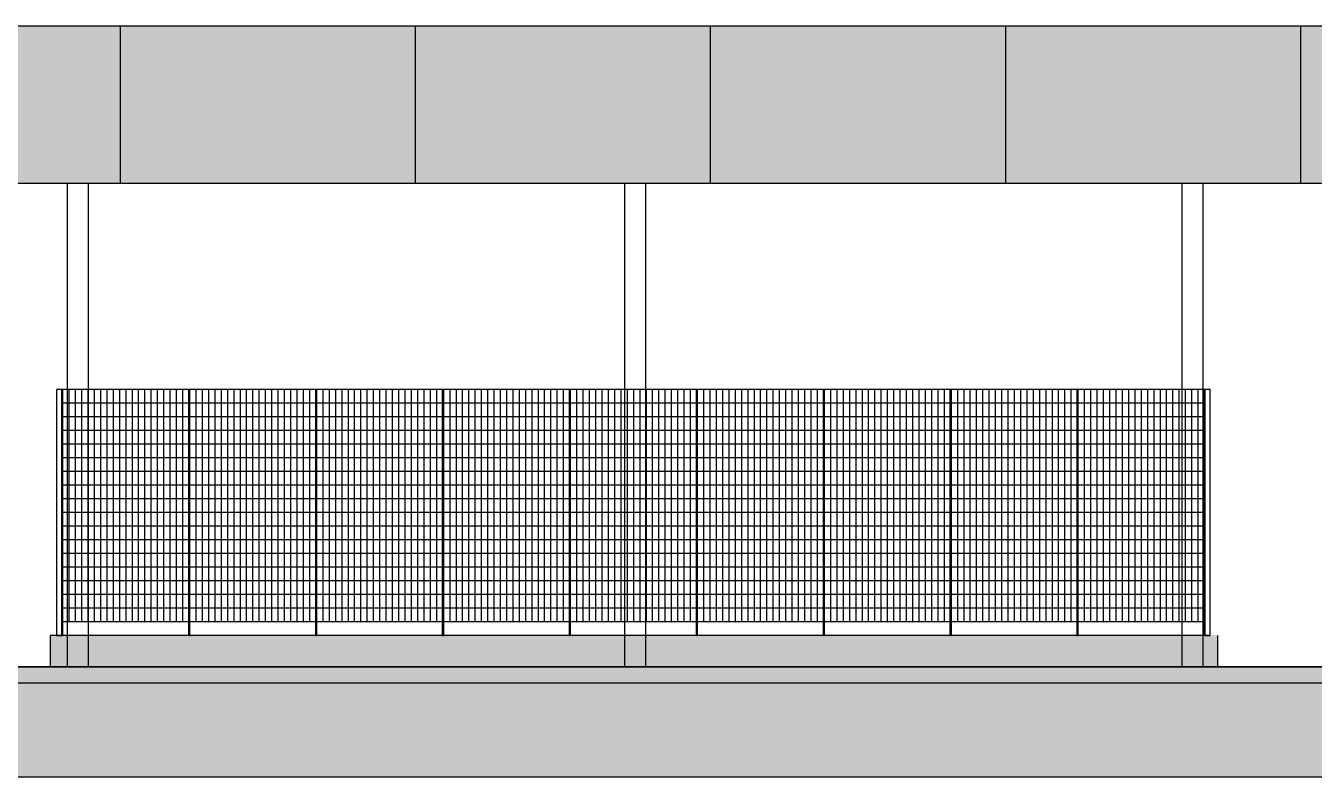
# Model space of a CAD drawing. Header units: inches. Extents: x -309 to 190, y -1585 to -1350.
# Drawn here: x -55.48 to -43.23, y -1439.56 to -1432.41 of the extents above; entities that cross this region are included whole.
import ezdxf

# ---------------------------------------------------------------- set-up
doc = ezdxf.new("R2010")
doc.units = ezdxf.units.IN
doc.header["$MEASUREMENT"] = 0
doc.linetypes.add('HIDDEN', pattern=[0.375, 0.25, -0.125])
doc.layers.get('0').update_dxf_attribs({"color": 9, "linetype": 'CONTINUOUS'})
for name, color, linetype in [('0.50', 9, 'CONTINUOUS'), ('CARP', 9, 'CONTINUOUS'), ('color gris', 9, 'CONTINUOUS'), ('COLOR MURO MUNI', 9, 'CONTINUOUS'), ('condensador', 9, 'HIDDEN'), ('referencias', 9, 'CONTINUOUS')]:
    doc.layers.add(name, color=color, linetype=linetype)

msp = doc.modelspace()

# ---------------------------------------------------------------- hatches: boundary and pattern name
at = {"layer": '0.50'}
h = msp.add_hatch(dxfattribs=at)
h.set_pattern_fill('ANSI36', color=256, scale=0.4)
h.set_pattern_definition([(45, (541.309815, -1004.905053), (0.0265165043, 0.0972271824), [0.125, -0.025, 0, -0.025])])
edge = h.paths.add_edge_path()
edge.add_line((33.623, -1438.659), (37.603, -1438.659))
edge.add_line((37.603, -1438.659), (37.603, -1438.759))
edge.add_arc((41.603, -1637.249), 198.531, 88.84553, 91.15447, ccw=False)
edge.add_line((45.603, -1438.759), (45.603, -1439.559))
edge.add_line((45.603, -1439.559), (33.623, -1439.559))
edge.add_line((33.623, -1439.559), (33.623, -1438.659))
edge = h.paths.add_edge_path()
edge.add_arc((-74.397, -1608.438), 169.727, 88.64957, 91.35043, ccw=False)
edge.add_line((-70.397, -1438.759), (-70.397, -1438.659))
edge.add_line((-70.397, -1438.659), (33.623, -1438.659))
edge.add_line((33.623, -1438.659), (33.623, -1439.559))
edge.add_line((33.623, -1439.559), (-70.397, -1439.559))
edge.add_line((-70.397, -1439.559), (-78.397, -1439.559))
edge.add_line((-78.397, -1439.559), (-78.397, -1438.759))
at = {"layer": 'color gris', "linetype": 'Continuous'}
h = msp.add_hatch(color=256, dxfattribs=at)
h.dxf.hatch_style = 1
h.paths.add_polyline_path([(-44.147, -1438.209), (-44.147, -1438.509), (-55.247, -1438.509), (-55.247, -1438.209)])
at = {"layer": 'color gris'}
msp.add_hatch(color=256, dxfattribs=at).paths.add_polyline_path([(-32.287, -1438.509), (-66.397, -1438.509), (-66.397, -1438.659), (-32.287, -1438.659)])
at = {"layer": 'referencias', "linetype": 'Continuous', "lineweight": 5}
h = msp.add_hatch(color=256, dxfattribs=at)
h.dxf.hatch_style = 1
h.paths.add_polyline_path([(-32.257, -1432.409), (-62.155, -1432.409), (-62.157, -1438.509), (-60.186, -1438.509), (-60.186, -1433.909), (-32.257, -1433.909)])

# ---------------------------------------------------------------- linework, layer by layer
at = {"linetype": 'Continuous'}
for p, q in [((-50.308, -1435.869), (-55.136, -1435.869)), ((-53.929, -1435.869), (-55.136, -1435.869)), ((-55.136, -1435.869), (-55.136, -1438.079)), ((-55.136, -1435.869), (-55.136, -1438.079)), ((-55.136, -1438.079), (-55.136, -1435.869)), ((-55.129, -1435.869), (-55.129, -1438.079)), ((-55.129, -1435.869), (-55.129, -1438.079)), ((-55.129, -1438.079), (-55.129, -1435.869)), ((-55.069, -1435.869), (-55.069, -1438.079)), ((-55.009, -1435.869), (-55.009, -1438.079)), ((-54.949, -1435.869), (-54.949, -1438.079)), ((-54.889, -1435.869), (-54.889, -1438.079)), ((-54.829, -1435.869), (-54.829, -1438.079)), ((-54.769, -1435.869), (-54.769, -1438.079)), ((-54.709, -1435.869), (-54.709, -1438.079)), ((-54.649, -1435.869), (-54.649, -1438.079)), ((-54.589, -1435.869), (-54.589, -1438.079)), ((-54.529, -1435.869), (-54.529, -1438.079)), ((-54.469, -1435.869), (-54.469, -1438.079)), ((-54.409, -1435.869), (-54.409, -1438.079)), ((-54.349, -1435.869), (-54.349, -1438.079)), ((-54.289, -1435.869), (-54.289, -1438.079)), ((-54.229, -1435.869), (-54.229, -1438.079)), ((-54.169, -1435.869), (-54.169, -1438.079)), ((-54.109, -1435.869), (-54.109, -1438.079)), ((-54.049, -1435.869), (-54.049, -1438.079)), ((-53.989, -1435.869), (-53.989, -1438.079)), ((-52.722, -1435.869), (-53.929, -1435.869)), ((-53.929, -1435.869), (-53.929, -1438.079)), ((-53.929, -1435.869), (-53.929, -1438.079)), ((-53.929, -1438.079), (-53.929, -1435.869)), ((-53.929, -1435.869), (-53.929, -1438.079)), ((-53.929, -1435.869), (-53.929, -1438.079)), ((-53.929, -1438.079), (-53.929, -1435.869)), ((-53.922, -1435.869), (-53.922, -1438.079)), ((-53.922, -1435.869), (-53.922, -1438.079)), ((-53.922, -1438.079), (-53.922, -1435.869)), ((-53.922, -1435.869), (-53.922, -1438.079)), ((-53.922, -1435.869), (-53.922, -1438.079)), ((-53.922, -1438.079), (-53.922, -1435.869)), ((-53.862, -1435.869), (-53.862, -1438.079)), ((-53.862, -1435.869), (-53.862, -1438.079)), ((-53.802, -1435.869), (-53.802, -1438.079)), ((-53.742, -1435.869), (-53.742, -1438.079)), ((-53.682, -1435.869), (-53.682, -1438.079)), ((-53.622, -1435.869), (-53.622, -1438.079)), ((-53.562, -1435.869), (-53.562, -1438.079)), ((-53.502, -1435.869), (-53.502, -1438.079)), ((-53.442, -1435.869), (-53.442, -1438.079)), ((-53.382, -1435.869), (-53.382, -1438.079)), ((-53.322, -1435.869), (-53.322, -1438.079)), ((-53.262, -1435.869), (-53.262, -1438.079)), ((-53.202, -1435.869), (-53.202, -1438.079)), ((-53.142, -1435.869), (-53.142, -1438.079)), ((-53.082, -1435.869), (-53.082, -1438.079)), ((-53.022, -1435.869), (-53.022, -1438.079)), ((-52.962, -1435.869), (-52.962, -1438.079)), ((-52.902, -1435.869), (-52.902, -1438.079)), ((-52.842, -1435.869), (-52.842, -1438.079)), ((-52.782, -1435.869), (-52.782, -1438.079)), ((-51.515, -1435.869), (-52.722, -1435.869)), ((-52.722, -1435.869), (-52.722, -1438.079)), ((-52.722, -1435.869), (-52.722, -1438.079)), ((-52.722, -1438.079), (-52.722, -1435.869)), ((-52.722, -1435.869), (-52.722, -1438.079)), ((-52.722, -1435.869), (-52.722, -1438.079)), ((-52.722, -1438.079), (-52.722, -1435.869)), ((-52.715, -1435.869), (-52.715, -1438.079)), ((-52.715, -1435.869), (-52.715, -1438.079)), ((-52.715, -1438.079), (-52.715, -1435.869)), ((-52.715, -1435.869), (-52.715, -1438.079)), ((-52.715, -1435.869), (-52.715, -1438.079)), ((-52.715, -1438.079), (-52.715, -1435.869)), ((-52.655, -1435.869), (-52.655, -1438.079)), ((-52.655, -1435.869), (-52.655, -1438.079)), ((-52.595, -1435.869), (-52.595, -1438.079)), ((-52.535, -1435.869), (-52.535, -1438.079)), ((-52.475, -1435.869), (-52.475, -1438.079)), ((-52.415, -1435.869), (-52.415, -1438.079)), ((-52.355, -1435.869), (-52.355, -1438.079)), ((-52.295, -1435.869), (-52.295, -1438.079)), ((-52.235, -1435.869), (-52.235, -1438.079)), ((-52.175, -1435.869), (-52.175, -1438.079)), ((-52.115, -1435.869), (-52.115, -1438.079)), ((-52.055, -1435.869), (-52.055, -1438.079)), ((-51.995, -1435.869), (-51.995, -1438.079)), ((-51.935, -1435.869), (-51.935, -1438.079)), ((-51.875, -1435.869), (-51.875, -1438.079)), ((-51.815, -1435.869), (-51.815, -1438.079)), ((-51.755, -1435.869), (-51.755, -1438.079)), ((-51.695, -1435.869), (-51.695, -1438.079)), ((-51.635, -1435.869), (-51.635, -1438.079)), ((-51.575, -1435.869), (-51.575, -1438.079)), ((-50.308, -1435.869), (-51.515, -1435.869)), ((-51.515, -1435.869), (-51.515, -1438.079)), ((-51.515, -1435.869), (-51.515, -1438.079)), ((-51.515, -1438.079), (-51.515, -1435.869)), ((-51.515, -1435.869), (-51.515, -1438.079)), ((-51.515, -1435.869), (-51.515, -1438.079)), ((-51.515, -1438.079), (-51.515, -1435.869)), ((-51.508, -1435.869), (-51.508, -1438.079)), ((-51.508, -1435.869), (-51.508, -1438.079)), ((-51.508, -1438.079), (-51.508, -1435.869)), ((-51.508, -1435.869), (-51.508, -1438.079)), ((-51.508, -1435.869), (-51.508, -1438.079)), ((-51.508, -1438.079), (-51.508, -1435.869)), ((-51.448, -1435.869), (-51.448, -1438.079)), ((-51.448, -1435.869), (-51.448, -1438.079)), ((-51.388, -1435.869), (-51.388, -1438.079)), ((-51.328, -1435.869), (-51.328, -1438.079)), ((-51.268, -1435.869), (-51.268, -1438.079)), ((-51.208, -1435.869), (-51.208, -1438.079)), ((-51.148, -1435.869), (-51.148, -1438.079)), ((-51.088, -1435.869), (-51.088, -1438.079)), ((-51.028, -1435.869), (-51.028, -1438.079)), ((-50.968, -1435.869), (-50.968, -1438.079)), ((-50.908, -1435.869), (-50.908, -1438.079)), ((-50.848, -1435.869), (-50.848, -1438.079)), ((-50.788, -1435.869), (-50.788, -1438.079)), ((-50.728, -1435.869), (-50.728, -1438.079)), ((-50.668, -1435.869), (-50.668, -1438.079)), ((-50.608, -1435.869), (-50.608, -1438.079)), ((-50.548, -1435.869), (-50.548, -1438.079)), ((-50.488, -1435.869), (-50.488, -1438.079)), ((-50.428, -1435.869), (-50.428, -1438.079)), ((-50.368, -1435.869), (-50.368, -1438.079)), ((-49.101, -1435.869), (-50.308, -1435.869)), ((-50.308, -1435.869), (-50.308, -1438.079)), ((-50.308, -1435.869), (-50.308, -1438.079)), ((-50.308, -1438.079), (-50.308, -1435.869)), ((-50.308, -1435.869), (-50.308, -1438.079)), ((-50.308, -1435.869), (-50.308, -1438.079)), ((-50.308, -1438.079), (-50.308, -1435.869)), ((-50.301, -1435.869), (-50.301, -1438.079)), ((-50.301, -1435.869), (-50.301, -1438.079)), ((-50.301, -1438.079), (-50.301, -1435.869)), ((-50.301, -1435.869), (-50.301, -1438.079)), ((-50.301, -1435.869), (-50.301, -1438.079)), ((-50.301, -1438.079), (-50.301, -1435.869)), ((-50.241, -1435.869), (-50.241, -1438.079)), ((-50.241, -1435.869), (-50.241, -1438.079)), ((-50.181, -1435.869), (-50.181, -1438.079)), ((-50.121, -1435.869), (-50.121, -1438.079)), ((-50.061, -1435.869), (-50.061, -1438.079)), ((-50.001, -1435.869), (-50.001, -1438.079)), ((-49.941, -1435.869), (-49.941, -1438.079)), ((-49.881, -1435.869), (-49.881, -1438.079)), ((-49.821, -1435.869), (-49.821, -1438.079)), ((-49.761, -1435.869), (-49.761, -1438.079)), ((-49.701, -1435.869), (-49.701, -1438.079)), ((-49.641, -1435.869), (-49.641, -1438.079)), ((-49.581, -1435.869), (-49.581, -1438.079)), ((-49.521, -1435.869), (-49.521, -1438.079)), ((-49.461, -1435.869), (-49.461, -1438.079)), ((-49.401, -1435.869), (-49.401, -1438.079)), ((-49.341, -1435.869), (-49.341, -1438.079)), ((-49.281, -1435.869), (-49.281, -1438.079)), ((-49.221, -1435.869), (-49.221, -1438.079)), ((-49.161, -1435.869), (-49.161, -1438.079)), ((-47.894, -1435.869), (-49.101, -1435.869)), ((-49.101, -1435.869), (-49.101, -1438.079)), ((-49.101, -1435.869), (-49.101, -1438.079)), ((-49.101, -1438.079), (-49.101, -1435.869)), ((-49.094, -1435.869), (-49.094, -1438.079)), ((-49.094, -1435.869), (-49.094, -1438.079)), ((-49.094, -1438.079), (-49.094, -1435.869)), ((-49.034, -1435.869), (-49.034, -1438.079)), ((-48.974, -1435.869), (-48.974, -1438.079)), ((-48.914, -1435.869), (-48.914, -1438.079)), ((-48.854, -1435.869), (-48.854, -1438.079)), ((-48.794, -1435.869), (-48.794, -1438.079)), ((-48.734, -1435.869), (-48.734, -1438.079)), ((-48.674, -1435.869), (-48.674, -1438.079)), ((-48.614, -1435.869), (-48.614, -1438.079)), ((-48.554, -1435.869), (-48.554, -1438.079)), ((-48.494, -1435.869), (-48.494, -1438.079)), ((-48.434, -1435.869), (-48.434, -1438.079)), ((-48.374, -1435.869), (-48.374, -1438.079)), ((-48.314, -1435.869), (-48.314, -1438.079)), ((-48.254, -1435.869), (-48.254, -1438.079)), ((-48.194, -1435.869), (-48.194, -1438.079)), ((-48.134, -1435.869), (-48.134, -1438.079)), ((-48.074, -1435.869), (-48.074, -1438.079)), ((-48.014, -1435.869), (-48.014, -1438.079)), ((-47.954, -1435.869), (-47.954, -1438.079)), ((-46.687, -1435.869), (-47.894, -1435.869)), ((-47.894, -1435.869), (-47.894, -1438.079)), ((-47.894, -1435.869), (-47.894, -1438.079)), ((-47.894, -1438.079), (-47.894, -1435.869)), ((-47.887, -1435.869), (-47.887, -1438.079)), ((-47.887, -1435.869), (-47.887, -1438.079)), ((-47.887, -1438.079), (-47.887, -1435.869)), ((-47.827, -1435.869), (-47.827, -1438.079)), ((-47.767, -1435.869), (-47.767, -1438.079)), ((-47.707, -1435.869), (-47.707, -1438.079)), ((-47.647, -1435.869), (-47.647, -1438.079)), ((-47.587, -1435.869), (-47.587, -1438.079)), ((-47.527, -1435.869), (-47.527, -1438.079)), ((-47.467, -1435.869), (-47.467, -1438.079)), ((-47.407, -1435.869), (-47.407, -1438.079)), ((-47.347, -1435.869), (-47.347, -1438.079)), ((-47.287, -1435.869), (-47.287, -1438.079)), ((-47.227, -1435.869), (-47.227, -1438.079)), ((-47.167, -1435.869), (-47.167, -1438.079)), ((-47.107, -1435.869), (-47.107, -1438.079)), ((-47.047, -1435.869), (-47.047, -1438.079)), ((-46.987, -1435.869), (-46.987, -1438.079)), ((-46.927, -1435.869), (-46.927, -1438.079)), ((-46.867, -1435.869), (-46.867, -1438.079)), ((-46.807, -1435.869), (-46.807, -1438.079)), ((-46.747, -1435.869), (-46.747, -1438.079)), ((-45.48, -1435.869), (-46.687, -1435.869)), ((-46.687, -1435.869), (-46.687, -1438.079)), ((-46.687, -1435.869), (-46.687, -1438.079)), ((-46.687, -1438.079), (-46.687, -1435.869)), ((-46.68, -1435.869), (-46.68, -1438.079)), ((-46.68, -1435.869), (-46.68, -1438.079)), ((-46.68, -1438.079), (-46.68, -1435.869)), ((-46.62, -1435.869), (-46.62, -1438.079)), ((-46.56, -1435.869), (-46.56, -1438.079)), ((-46.5, -1435.869), (-46.5, -1438.079)), ((-46.44, -1435.869), (-46.44, -1438.079)), ((-46.38, -1435.869), (-46.38, -1438.079)), ((-46.32, -1435.869), (-46.32, -1438.079)), ((-46.26, -1435.869), (-46.26, -1438.079)), ((-46.2, -1435.869), (-46.2, -1438.079)), ((-46.14, -1435.869), (-46.14, -1438.079)), ((-46.08, -1435.869), (-46.08, -1438.079)), ((-46.02, -1435.869), (-46.02, -1438.079)), ((-45.96, -1435.869), (-45.96, -1438.079)), ((-45.9, -1435.869), (-45.9, -1438.079)), ((-45.84, -1435.869), (-45.84, -1438.079)), ((-45.78, -1435.869), (-45.78, -1438.079)), ((-45.72, -1435.869), (-45.72, -1438.079)), ((-45.66, -1435.869), (-45.66, -1438.079)), ((-45.6, -1435.869), (-45.6, -1438.079)), ((-45.54, -1435.869), (-45.54, -1438.079)), ((-44.273, -1435.869), (-45.48, -1435.869)), ((-45.48, -1435.869), (-45.48, -1438.079)), ((-45.48, -1435.869), (-45.48, -1438.079)), ((-45.48, -1438.079), (-45.48, -1435.869)), ((-45.473, -1435.869), (-45.473, -1438.079)), ((-45.473, -1435.869), (-45.473, -1438.079)), ((-45.473, -1438.079), (-45.473, -1435.869)), ((-45.413, -1435.869), (-45.413, -1438.079)), ((-45.353, -1435.869), (-45.353, -1438.079)), ((-45.293, -1435.869), (-45.293, -1438.079)), ((-45.233, -1435.869), (-45.233, -1438.079)), ((-45.173, -1435.869), (-45.173, -1438.079)), ((-45.113, -1435.869), (-45.113, -1438.079)), ((-45.053, -1435.869), (-45.053, -1438.079)), ((-44.993, -1435.869), (-44.993, -1438.079)), ((-44.933, -1435.869), (-44.933, -1438.079)), ((-44.873, -1435.869), (-44.873, -1438.079)), ((-44.813, -1435.869), (-44.813, -1438.079)), ((-44.753, -1435.869), (-44.753, -1438.079)), ((-44.693, -1435.869), (-44.693, -1438.079)), ((-44.633, -1435.869), (-44.633, -1438.079)), ((-44.573, -1435.869), (-44.573, -1438.079)), ((-44.513, -1435.869), (-44.513, -1438.079)), ((-44.453, -1435.869), (-44.453, -1438.079)), ((-44.393, -1435.869), (-44.393, -1438.079)), ((-44.333, -1435.869), (-44.333, -1438.079)), ((-44.273, -1435.869), (-44.273, -1438.079)), ((-44.273, -1438.079), (-44.273, -1435.869)), ((-44.266, -1438.079), (-44.266, -1435.869)), ((-50.308, -1435.999), (-55.136, -1435.999)), ((-53.929, -1435.999), (-55.129, -1435.999)), ((-52.722, -1435.999), (-53.922, -1435.999)), ((-51.515, -1435.999), (-52.715, -1435.999)), ((-50.308, -1435.999), (-51.508, -1435.999)), ((-49.101, -1435.999), (-50.301, -1435.999)), ((-47.894, -1435.999), (-49.094, -1435.999)), ((-46.687, -1435.999), (-47.887, -1435.999)), ((-45.48, -1435.999), (-46.68, -1435.999)), ((-44.273, -1435.999), (-45.473, -1435.999)), ((-50.308, -1436.129), (-55.136, -1436.129)), ((-53.929, -1436.129), (-55.129, -1436.129)), ((-52.722, -1436.129), (-53.922, -1436.129)), ((-51.515, -1436.129), (-52.715, -1436.129)), ((-50.308, -1436.129), (-51.508, -1436.129)), ((-49.101, -1436.129), (-50.301, -1436.129)), ((-47.894, -1436.129), (-49.094, -1436.129)), ((-46.687, -1436.129), (-47.887, -1436.129)), ((-45.48, -1436.129), (-46.68, -1436.129)), ((-44.273, -1436.129), (-45.473, -1436.129)), ((-50.308, -1436.259), (-55.136, -1436.259)), ((-53.929, -1436.259), (-55.129, -1436.259)), ((-52.722, -1436.259), (-53.922, -1436.259)), ((-51.515, -1436.259), (-52.715, -1436.259)), ((-50.308, -1436.259), (-51.508, -1436.259)), ((-49.101, -1436.259), (-50.301, -1436.259)), ((-47.894, -1436.259), (-49.094, -1436.259)), ((-46.687, -1436.259), (-47.887, -1436.259)), ((-45.48, -1436.259), (-46.68, -1436.259)), ((-44.273, -1436.259), (-45.473, -1436.259)), ((-50.308, -1436.389), (-55.136, -1436.389)), ((-53.929, -1436.389), (-55.129, -1436.389)), ((-52.722, -1436.389), (-53.922, -1436.389)), ((-51.515, -1436.389), (-52.715, -1436.389)), ((-50.308, -1436.389), (-51.508, -1436.389)), ((-49.101, -1436.389), (-50.301, -1436.389)), ((-47.894, -1436.389), (-49.094, -1436.389)), ((-46.687, -1436.389), (-47.887, -1436.389)), ((-45.48, -1436.389), (-46.68, -1436.389)), ((-44.273, -1436.389), (-45.473, -1436.389)), ((-50.308, -1436.519), (-55.136, -1436.519)), ((-53.929, -1436.519), (-55.129, -1436.519)), ((-52.722, -1436.519), (-53.922, -1436.519)), ((-51.515, -1436.519), (-52.715, -1436.519)), ((-50.308, -1436.519), (-51.508, -1436.519)), ((-49.101, -1436.519), (-50.301, -1436.519)), ((-47.894, -1436.519), (-49.094, -1436.519)), ((-46.687, -1436.519), (-47.887, -1436.519)), ((-45.48, -1436.519), (-46.68, -1436.519)), ((-44.273, -1436.519), (-45.473, -1436.519)), ((-50.308, -1436.649), (-55.136, -1436.649)), ((-53.929, -1436.649), (-55.129, -1436.649)), ((-52.722, -1436.649), (-53.922, -1436.649)), ((-51.515, -1436.649), (-52.715, -1436.649)), ((-50.308, -1436.649), (-51.508, -1436.649)), ((-49.101, -1436.649), (-50.301, -1436.649)), ((-47.894, -1436.649), (-49.094, -1436.649)), ((-46.687, -1436.649), (-47.887, -1436.649)), ((-45.48, -1436.649), (-46.68, -1436.649)), ((-44.273, -1436.649), (-45.473, -1436.649)), ((-50.308, -1436.779), (-55.136, -1436.779)), ((-53.929, -1436.779), (-55.129, -1436.779)), ((-52.722, -1436.779), (-53.922, -1436.779)), ((-51.515, -1436.779), (-52.715, -1436.779)), ((-50.308, -1436.779), (-51.508, -1436.779)), ((-49.101, -1436.779), (-50.301, -1436.779)), ((-47.894, -1436.779), (-49.094, -1436.779)), ((-46.687, -1436.779), (-47.887, -1436.779)), ((-45.48, -1436.779), (-46.68, -1436.779)), ((-44.273, -1436.779), (-45.473, -1436.779)), ((-50.308, -1436.909), (-55.136, -1436.909)), ((-53.929, -1436.909), (-55.129, -1436.909)), ((-52.722, -1436.909), (-53.922, -1436.909)), ((-51.515, -1436.909), (-52.715, -1436.909)), ((-50.308, -1436.909), (-51.508, -1436.909)), ((-49.101, -1436.909), (-50.301, -1436.909)), ((-47.894, -1436.909), (-49.094, -1436.909)), ((-46.687, -1436.909), (-47.887, -1436.909)), ((-45.48, -1436.909), (-46.68, -1436.909)), ((-44.273, -1436.909), (-45.473, -1436.909)), ((-50.308, -1437.039), (-55.136, -1437.039)), ((-53.929, -1437.039), (-55.129, -1437.039)), ((-52.722, -1437.039), (-53.922, -1437.039)), ((-51.515, -1437.039), (-52.715, -1437.039)), ((-50.308, -1437.039), (-51.508, -1437.039)), ((-49.101, -1437.039), (-50.301, -1437.039)), ((-47.894, -1437.039), (-49.094, -1437.039)), ((-46.687, -1437.039), (-47.887, -1437.039)), ((-45.48, -1437.039), (-46.68, -1437.039)), ((-44.273, -1437.039), (-45.473, -1437.039)), ((-50.308, -1437.169), (-55.136, -1437.169)), ((-53.929, -1437.169), (-55.129, -1437.169)), ((-52.722, -1437.169), (-53.922, -1437.169)), ((-51.515, -1437.169), (-52.715, -1437.169)), ((-50.308, -1437.169), (-51.508, -1437.169)), ((-49.101, -1437.169), (-50.301, -1437.169)), ((-47.894, -1437.169), (-49.094, -1437.169)), ((-46.687, -1437.169), (-47.887, -1437.169)), ((-45.48, -1437.169), (-46.68, -1437.169)), ((-44.273, -1437.169), (-45.473, -1437.169)), ((-50.308, -1437.299), (-55.136, -1437.299)), ((-53.929, -1437.299), (-55.129, -1437.299)), ((-52.722, -1437.299), (-53.922, -1437.299)), ((-51.515, -1437.299), (-52.715, -1437.299)), ((-50.308, -1437.299), (-51.508, -1437.299)), ((-49.101, -1437.299), (-50.301, -1437.299)), ((-47.894, -1437.299), (-49.094, -1437.299)), ((-46.687, -1437.299), (-47.887, -1437.299)), ((-45.48, -1437.299), (-46.68, -1437.299)), ((-44.273, -1437.299), (-45.473, -1437.299)), ((-50.308, -1437.429), (-55.136, -1437.429)), ((-53.929, -1437.429), (-55.129, -1437.429)), ((-52.722, -1437.429), (-53.922, -1437.429)), ((-51.515, -1437.429), (-52.715, -1437.429)), ((-50.308, -1437.429), (-51.508, -1437.429)), ((-49.101, -1437.429), (-50.301, -1437.429)), ((-47.894, -1437.429), (-49.094, -1437.429)), ((-46.687, -1437.429), (-47.887, -1437.429)), ((-45.48, -1437.429), (-46.68, -1437.429)), ((-44.273, -1437.429), (-45.473, -1437.429)), ((-50.308, -1437.559), (-55.136, -1437.559)), ((-53.929, -1437.559), (-55.129, -1437.559)), ((-52.722, -1437.559), (-53.922, -1437.559)), ((-51.515, -1437.559), (-52.715, -1437.559)), ((-50.308, -1437.559), (-51.508, -1437.559)), ((-49.101, -1437.559), (-50.301, -1437.559)), ((-47.894, -1437.559), (-49.094, -1437.559)), ((-46.687, -1437.559), (-47.887, -1437.559)), ((-45.48, -1437.559), (-46.68, -1437.559)), ((-44.273, -1437.559), (-45.473, -1437.559)), ((-50.308, -1437.689), (-55.136, -1437.689)), ((-53.929, -1437.689), (-55.129, -1437.689)), ((-52.722, -1437.689), (-53.922, -1437.689)), ((-51.515, -1437.689), (-52.715, -1437.689)), ((-50.308, -1437.689), (-51.508, -1437.689)), ((-49.101, -1437.689), (-50.301, -1437.689)), ((-47.894, -1437.689), (-49.094, -1437.689)), ((-46.687, -1437.689), (-47.887, -1437.689)), ((-45.48, -1437.689), (-46.68, -1437.689)), ((-44.273, -1437.689), (-45.473, -1437.689)), ((-50.308, -1437.819), (-55.136, -1437.819)), ((-53.929, -1437.819), (-55.129, -1437.819)), ((-52.722, -1437.819), (-53.922, -1437.819)), ((-51.515, -1437.819), (-52.715, -1437.819)), ((-50.308, -1437.819), (-51.508, -1437.819)), ((-49.101, -1437.819), (-50.301, -1437.819)), ((-47.894, -1437.819), (-49.094, -1437.819)), ((-46.687, -1437.819), (-47.887, -1437.819)), ((-45.48, -1437.819), (-46.68, -1437.819)), ((-44.273, -1437.819), (-45.473, -1437.819)), ((-50.308, -1437.949), (-55.136, -1437.949)), ((-53.929, -1437.949), (-55.129, -1437.949)), ((-52.722, -1437.949), (-53.922, -1437.949)), ((-51.515, -1437.949), (-52.715, -1437.949)), ((-50.308, -1437.949), (-51.508, -1437.949)), ((-49.101, -1437.949), (-50.301, -1437.949)), ((-47.894, -1437.949), (-49.094, -1437.949)), ((-46.687, -1437.949), (-47.887, -1437.949)), ((-45.48, -1437.949), (-46.68, -1437.949)), ((-44.273, -1437.949), (-45.473, -1437.949)), ((-50.308, -1438.079), (-55.136, -1438.079)), ((-53.929, -1438.079), (-55.136, -1438.079)), ((-52.722, -1438.079), (-53.929, -1438.079)), ((-51.515, -1438.079), (-52.722, -1438.079)), ((-50.308, -1438.079), (-51.515, -1438.079)), ((-49.101, -1438.079), (-50.308, -1438.079)), ((-47.894, -1438.079), (-49.101, -1438.079)), ((-46.687, -1438.079), (-47.894, -1438.079)), ((-45.48, -1438.079), (-46.687, -1438.079)), ((-44.273, -1438.079), (-45.48, -1438.079)), ((-44.231, -1438.209), (-55.247, -1438.209)), ((-55.247, -1438.209), (-55.247, -1438.509)), ((-44.147, -1438.209), (-44.147, -1438.509))]:
    msp.add_line(p, q, dxfattribs=at)
for points in [[(-55.085, -1433.909), (-55.085, -1438.509)], [(-54.885, -1433.909), (-54.885, -1438.509)], [(-49.785, -1433.909), (-49.785, -1438.509)], [(-49.585, -1433.909), (-49.585, -1438.509)], [(-44.485, -1433.909), (-44.485, -1438.509)], [(-44.285, -1433.909), (-44.285, -1438.509)], [(-70.397, -1438.759), (-70.397, -1438.659), (-66.396, -1438.659), (-66.396, -1438.509), (33.604, -1438.509), (33.604, -1438.659), (37.603, -1438.659), (37.603, -1438.759)], [(45.603, -1438.759), (45.603, -1439.559), (-70.397, -1439.559), (-78.397, -1439.559), (-78.397, -1438.759)]]:
    msp.add_lwpolyline(points)
for points in [[(-55.136, -1435.869), (-55.186, -1435.869), (-55.186, -1438.209), (-55.136, -1438.209)], [(-55.129, -1435.869), (-55.136, -1435.869), (-55.136, -1438.209), (-55.129, -1438.209)], [(-55.136, -1435.869), (-55.129, -1435.869), (-55.129, -1438.209), (-55.136, -1438.209)], [(-53.922, -1435.869), (-53.929, -1435.869), (-53.929, -1438.209), (-53.922, -1438.209)], [(-53.929, -1435.869), (-53.922, -1435.869), (-53.922, -1438.209), (-53.929, -1438.209)], [(-53.922, -1435.869), (-53.929, -1435.869), (-53.929, -1438.209), (-53.922, -1438.209)], [(-53.929, -1435.869), (-53.922, -1435.869), (-53.922, -1438.209), (-53.929, -1438.209)], [(-52.715, -1435.869), (-52.722, -1435.869), (-52.722, -1438.209), (-52.715, -1438.209)], [(-52.722, -1435.869), (-52.715, -1435.869), (-52.715, -1438.209), (-52.722, -1438.209)], [(-52.715, -1435.869), (-52.722, -1435.869), (-52.722, -1438.209), (-52.715, -1438.209)], [(-52.722, -1435.869), (-52.715, -1435.869), (-52.715, -1438.209), (-52.722, -1438.209)], [(-51.508, -1435.869), (-51.515, -1435.869), (-51.515, -1438.209), (-51.508, -1438.209)], [(-51.515, -1435.869), (-51.508, -1435.869), (-51.508, -1438.209), (-51.515, -1438.209)], [(-51.508, -1435.869), (-51.515, -1435.869), (-51.515, -1438.209), (-51.508, -1438.209)], [(-51.515, -1435.869), (-51.508, -1435.869), (-51.508, -1438.209), (-51.515, -1438.209)], [(-50.301, -1435.869), (-50.308, -1435.869), (-50.308, -1438.209), (-50.301, -1438.209)], [(-50.308, -1435.869), (-50.301, -1435.869), (-50.301, -1438.209), (-50.308, -1438.209)], [(-50.301, -1435.869), (-50.308, -1435.869), (-50.308, -1438.209), (-50.301, -1438.209)], [(-50.308, -1435.869), (-50.301, -1435.869), (-50.301, -1438.209), (-50.308, -1438.209)], [(-49.094, -1435.869), (-49.101, -1435.869), (-49.101, -1438.209), (-49.094, -1438.209)], [(-49.101, -1435.869), (-49.094, -1435.869), (-49.094, -1438.209), (-49.101, -1438.209)], [(-47.887, -1435.869), (-47.894, -1435.869), (-47.894, -1438.209), (-47.887, -1438.209)], [(-47.894, -1435.869), (-47.887, -1435.869), (-47.887, -1438.209), (-47.894, -1438.209)], [(-46.68, -1435.869), (-46.687, -1435.869), (-46.687, -1438.209), (-46.68, -1438.209)], [(-46.687, -1435.869), (-46.68, -1435.869), (-46.68, -1438.209), (-46.687, -1438.209)], [(-45.473, -1435.869), (-45.48, -1435.869), (-45.48, -1438.209), (-45.473, -1438.209)], [(-45.48, -1435.869), (-45.473, -1435.869), (-45.473, -1438.209), (-45.48, -1438.209)], [(-44.273, -1435.869), (-44.266, -1435.869), (-44.266, -1438.209), (-44.273, -1438.209)], [(-44.216, -1435.869), (-44.266, -1435.869), (-44.266, -1438.209), (-44.216, -1438.209)]]:
    msp.add_lwpolyline(points, close=True, dxfattribs=at)
at = {"layer": 'CARP'}
for p, q in [((-54.583, -1432.409), (-54.583, -1433.909)), ((-51.776, -1432.409), (-51.776, -1433.909)), ((-48.97, -1432.409), (-48.97, -1433.909)), ((-46.163, -1432.409), (-46.163, -1433.909)), ((-43.356, -1432.409), (-43.356, -1433.909))]:
    msp.add_line(p, q, dxfattribs=at)
msp.add_lwpolyline([(-32.257, -1433.909), (-60.186, -1433.909), (-60.186, -1438.509), (-62.156, -1438.509), (-62.156, -1432.409), (-32.257, -1432.409)], dxfattribs=at)
at = {"layer": 'COLOR MURO MUNI'}
msp.add_lwpolyline([(-32.287, -1438.509), (-66.396, -1438.509), (-66.396, -1438.659), (-32.287, -1438.659)], close=True, dxfattribs=at)
at = {"layer": 'condensador', "linetype": 'ByBlock'}
msp.add_lwpolyline([(-66.396, -1438.659), (33.644, -1438.659)], dxfattribs=at)

doc.saveas('drawing.dxf')
